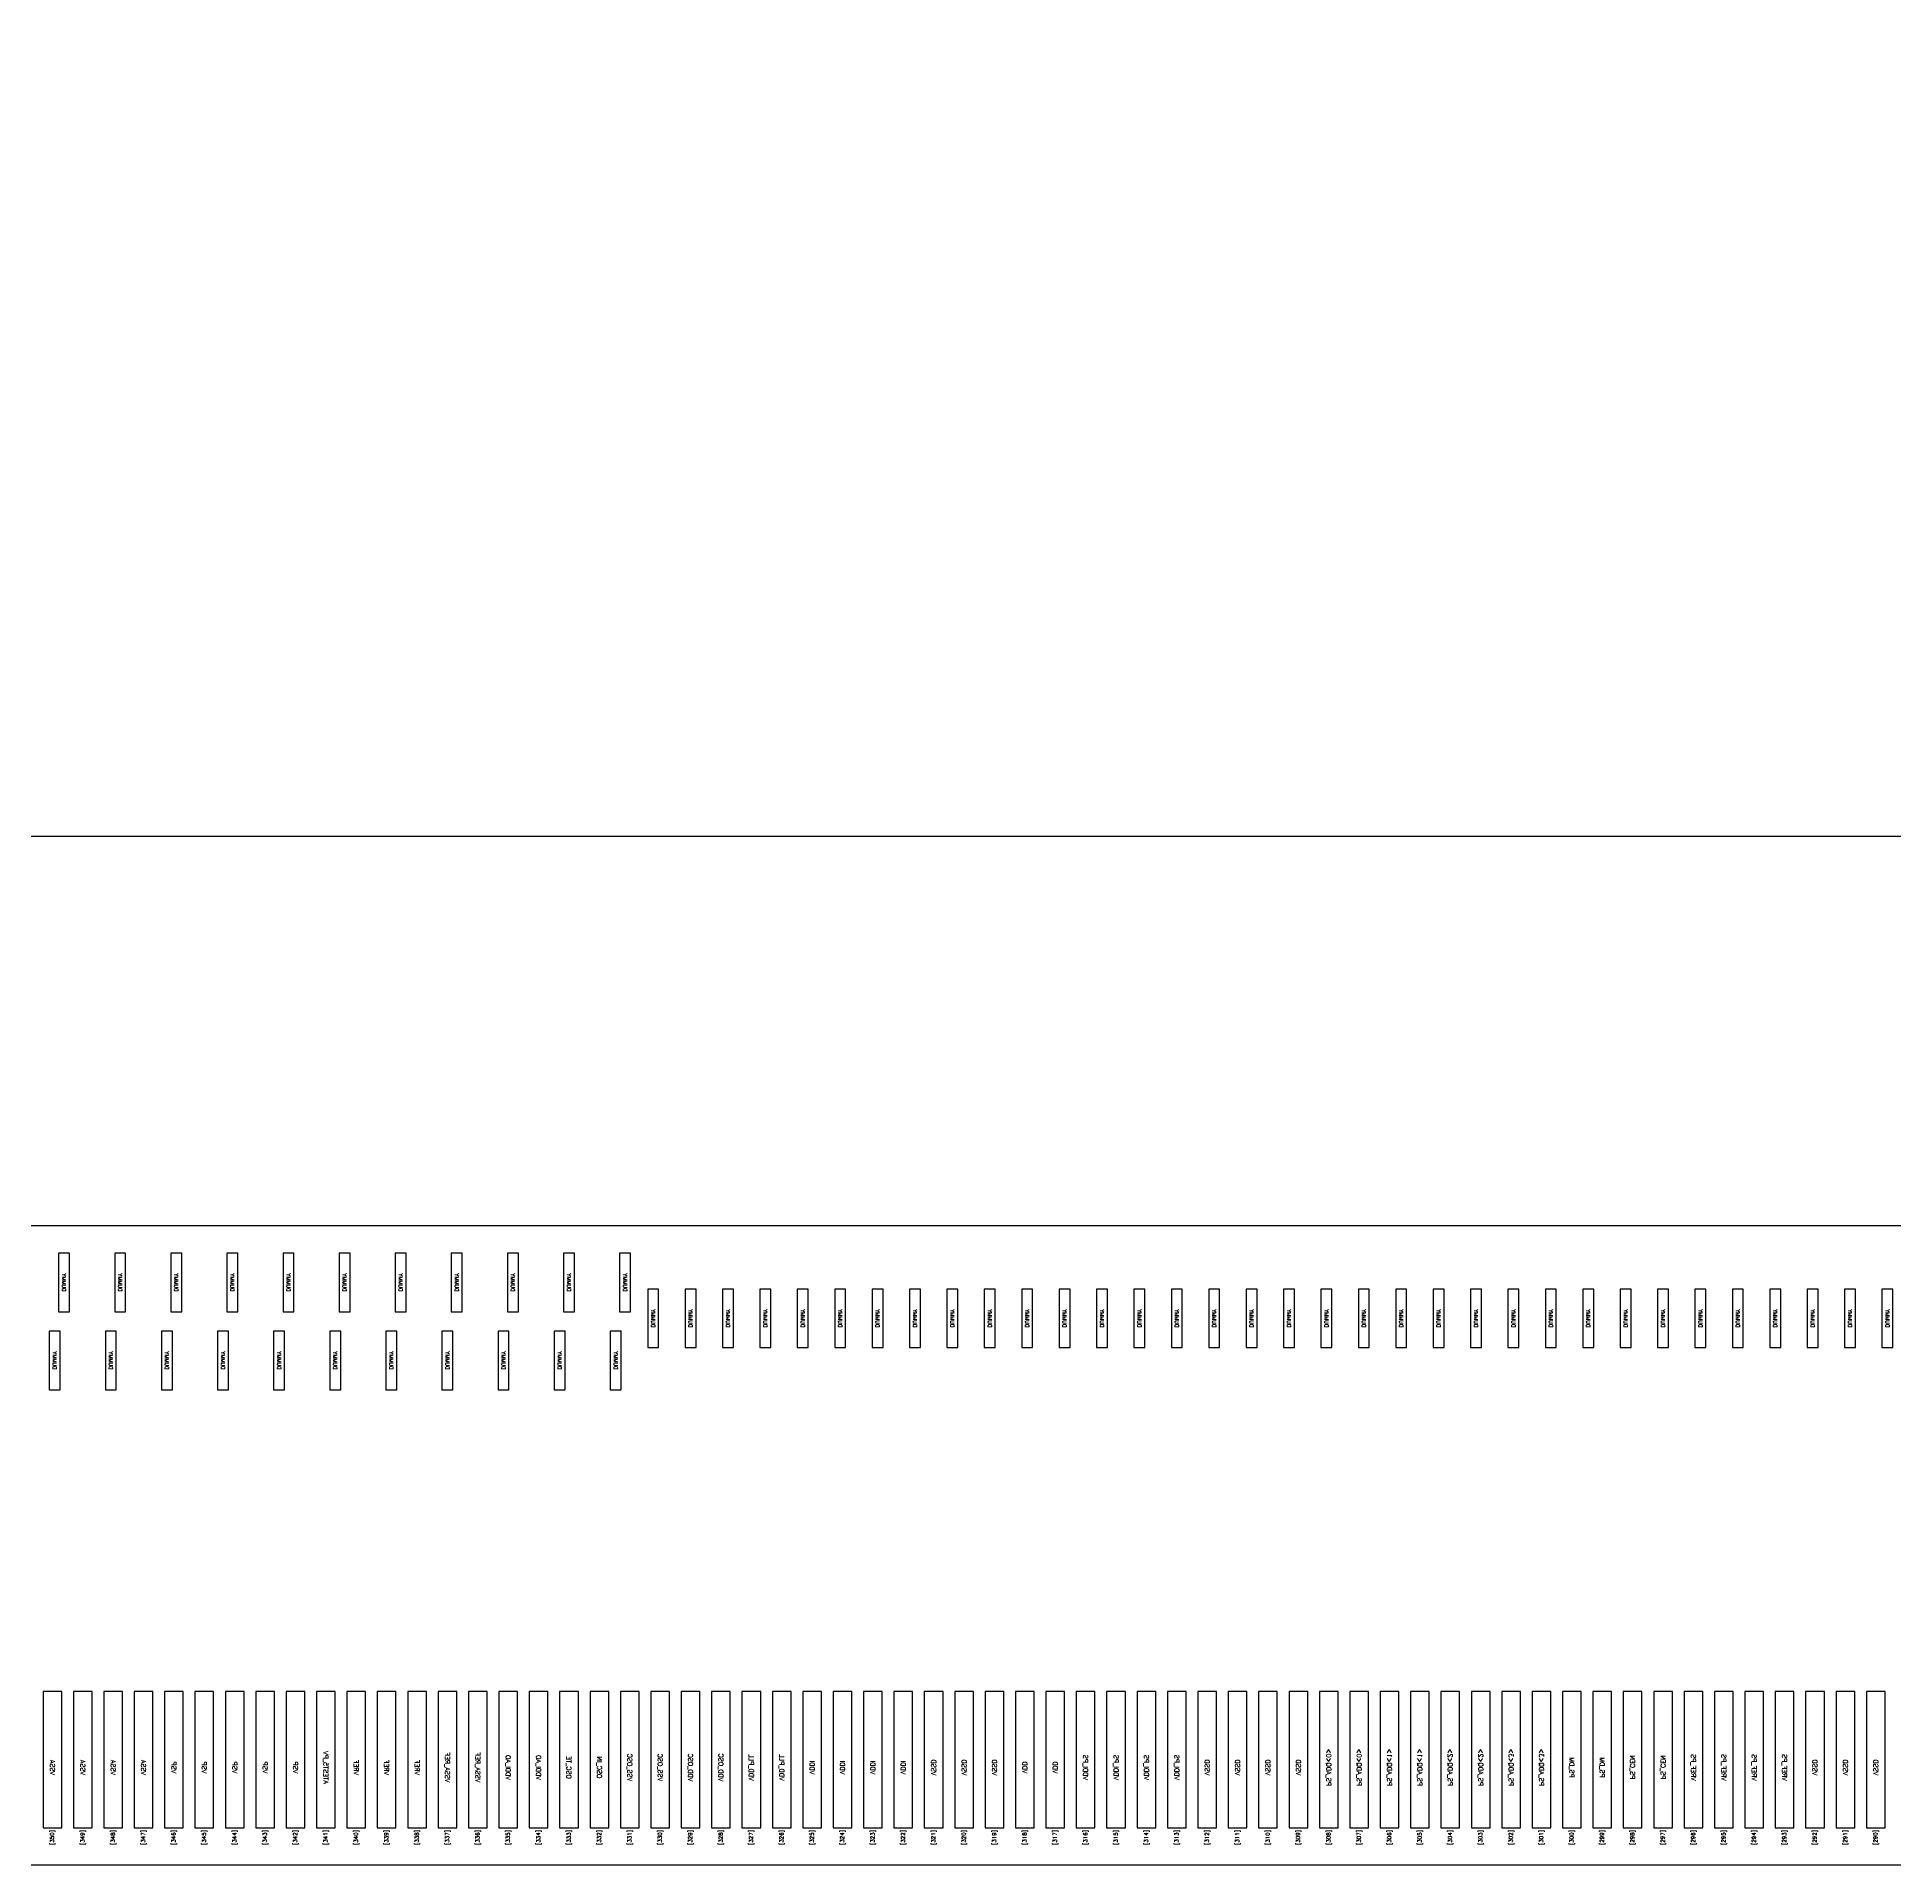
# Model space of a CAD drawing. Header units: millimetres. Extents: x 1862 to 2439, y 367 to 860.
# Drawn here: x 2056.548 to 2058.932, y 557.223 to 559.568 of the extents above; entities that cross this region are included whole.
import ezdxf
from ezdxf.enums import TextEntityAlignment as Align

# ---------------------------------------------------------------- set-up
doc = ezdxf.new("R2010")
doc.units = ezdxf.units.MM
doc.layers.add('标 注', color=3, linetype='Continuous')
doc.styles.get("Standard").update_dxf_attribs({"font": 'txt', "bigfont": 'gbcbig.shx'})

# ---------------------------------------------------------------- blocks, each defined once
blk = doc.blocks.new('LCD')
at = {"color": 6}
for points in [[(7370.5424, -535.9852), (7424.3824, -535.9852), (7424.3824, -447.2852), (7370.5424, -447.2852)], [(7384.9624, -537.3052), (7409.9624, -537.3052), (7409.9624, -536.4852), (7384.9624, -536.4852)], [(7396.2614, -536.5955), (7396.2754, -536.5955), (7396.2754, -536.5205), (7396.2614, -536.5205)], [(7396.2614, -536.5955), (7396.2754, -536.5955), (7396.2754, -536.5205), (7396.2614, -536.5205)], [(7396.3334, -536.5955), (7396.3474, -536.5955), (7396.3474, -536.5205), (7396.3334, -536.5205)], [(7396.3334, -536.5955), (7396.3474, -536.5955), (7396.3474, -536.5205), (7396.3334, -536.5205)], [(7396.4054, -536.5955), (7396.4194, -536.5955), (7396.4194, -536.5205), (7396.4054, -536.5205)], [(7396.4054, -536.5955), (7396.4194, -536.5955), (7396.4194, -536.5205), (7396.4054, -536.5205)], [(7396.4774, -536.5955), (7396.4914, -536.5955), (7396.4914, -536.5205), (7396.4774, -536.5205)], [(7396.4774, -536.5955), (7396.4914, -536.5955), (7396.4914, -536.5205), (7396.4774, -536.5205)], [(7396.5494, -536.5955), (7396.5634, -536.5955), (7396.5634, -536.5205), (7396.5494, -536.5205)], [(7396.5494, -536.5955), (7396.5634, -536.5955), (7396.5634, -536.5205), (7396.5494, -536.5205)], [(7396.6214, -536.5955), (7396.6354, -536.5955), (7396.6354, -536.5205), (7396.6214, -536.5205)], [(7396.6214, -536.5955), (7396.6354, -536.5955), (7396.6354, -536.5205), (7396.6214, -536.5205)], [(7396.6934, -536.5955), (7396.7074, -536.5955), (7396.7074, -536.5205), (7396.6934, -536.5205)], [(7396.6934, -536.5955), (7396.7074, -536.5955), (7396.7074, -536.5205), (7396.6934, -536.5205)], [(7396.7654, -536.5955), (7396.7794, -536.5955), (7396.7794, -536.5205), (7396.7654, -536.5205)], [(7396.7654, -536.5955), (7396.7794, -536.5955), (7396.7794, -536.5205), (7396.7654, -536.5205)], [(7396.8374, -536.5955), (7396.8514, -536.5955), (7396.8514, -536.5205), (7396.8374, -536.5205)], [(7396.8374, -536.5955), (7396.8514, -536.5955), (7396.8514, -536.5205), (7396.8374, -536.5205)], [(7396.9094, -536.5955), (7396.9234, -536.5955), (7396.9234, -536.5205), (7396.9094, -536.5205)], [(7396.9094, -536.5955), (7396.9234, -536.5955), (7396.9234, -536.5205), (7396.9094, -536.5205)], [(7396.9814, -536.5955), (7396.9954, -536.5955), (7396.9954, -536.5205), (7396.9814, -536.5205)], [(7396.9814, -536.5955), (7396.9954, -536.5955), (7396.9954, -536.5205), (7396.9814, -536.5205)], [(7397.0174, -536.6415), (7397.0314, -536.6415), (7397.0314, -536.5665), (7397.0174, -536.5665)], [(7397.0174, -536.6415), (7397.0314, -536.6415), (7397.0314, -536.5665), (7397.0174, -536.5665)], [(7397.0654, -536.6415), (7397.0794, -536.6415), (7397.0794, -536.5665), (7397.0654, -536.5665)], [(7397.0654, -536.6415), (7397.0794, -536.6415), (7397.0794, -536.5665), (7397.0654, -536.5665)], [(7397.1134, -536.6415), (7397.1274, -536.6415), (7397.1274, -536.5665), (7397.1134, -536.5665)], [(7397.1134, -536.6415), (7397.1274, -536.6415), (7397.1274, -536.5665), (7397.1134, -536.5665)], [(7397.1614, -536.6415), (7397.1754, -536.6415), (7397.1754, -536.5665), (7397.1614, -536.5665)], [(7397.1614, -536.6415), (7397.1754, -536.6415), (7397.1754, -536.5665), (7397.1614, -536.5665)], [(7397.2094, -536.6415), (7397.2234, -536.6415), (7397.2234, -536.5665), (7397.2094, -536.5665)], [(7397.2094, -536.6415), (7397.2234, -536.6415), (7397.2234, -536.5665), (7397.2094, -536.5665)], [(7397.2574, -536.6415), (7397.2714, -536.6415), (7397.2714, -536.5665), (7397.2574, -536.5665)], [(7397.2574, -536.6415), (7397.2714, -536.6415), (7397.2714, -536.5665), (7397.2574, -536.5665)], [(7397.3054, -536.6415), (7397.3194, -536.6415), (7397.3194, -536.5665), (7397.3054, -536.5665)], [(7397.3054, -536.6415), (7397.3194, -536.6415), (7397.3194, -536.5665), (7397.3054, -536.5665)], [(7397.3534, -536.6415), (7397.3674, -536.6415), (7397.3674, -536.5665), (7397.3534, -536.5665)], [(7397.3534, -536.6415), (7397.3674, -536.6415), (7397.3674, -536.5665), (7397.3534, -536.5665)], [(7397.4014, -536.6415), (7397.4154, -536.6415), (7397.4154, -536.5665), (7397.4014, -536.5665)], [(7397.4014, -536.6415), (7397.4154, -536.6415), (7397.4154, -536.5665), (7397.4014, -536.5665)], [(7397.4494, -536.6415), (7397.4634, -536.6415), (7397.4634, -536.5665), (7397.4494, -536.5665)], [(7397.4494, -536.6415), (7397.4634, -536.6415), (7397.4634, -536.5665), (7397.4494, -536.5665)], [(7397.4974, -536.6415), (7397.5114, -536.6415), (7397.5114, -536.5665), (7397.4974, -536.5665)], [(7397.4974, -536.6415), (7397.5114, -536.6415), (7397.5114, -536.5665), (7397.4974, -536.5665)], [(7397.5454, -536.6415), (7397.5594, -536.6415), (7397.5594, -536.5665), (7397.5454, -536.5665)], [(7397.5454, -536.6415), (7397.5594, -536.6415), (7397.5594, -536.5665), (7397.5454, -536.5665)], [(7397.5934, -536.6415), (7397.6074, -536.6415), (7397.6074, -536.5665), (7397.5934, -536.5665)], [(7397.5934, -536.6415), (7397.6074, -536.6415), (7397.6074, -536.5665), (7397.5934, -536.5665)], [(7397.6414, -536.6415), (7397.6554, -536.6415), (7397.6554, -536.5665), (7397.6414, -536.5665)], [(7397.6414, -536.6415), (7397.6554, -536.6415), (7397.6554, -536.5665), (7397.6414, -536.5665)], [(7397.6894, -536.6415), (7397.7034, -536.6415), (7397.7034, -536.5665), (7397.6894, -536.5665)], [(7397.6894, -536.6415), (7397.7034, -536.6415), (7397.7034, -536.5665), (7397.6894, -536.5665)], [(7397.7374, -536.6415), (7397.7514, -536.6415), (7397.7514, -536.5665), (7397.7374, -536.5665)], [(7397.7374, -536.6415), (7397.7514, -536.6415), (7397.7514, -536.5665), (7397.7374, -536.5665)], [(7397.7854, -536.6415), (7397.7994, -536.6415), (7397.7994, -536.5665), (7397.7854, -536.5665)], [(7397.7854, -536.6415), (7397.7994, -536.6415), (7397.7994, -536.5665), (7397.7854, -536.5665)], [(7397.8334, -536.6415), (7397.8474, -536.6415), (7397.8474, -536.5665), (7397.8334, -536.5665)], [(7397.8334, -536.6415), (7397.8474, -536.6415), (7397.8474, -536.5665), (7397.8334, -536.5665)], [(7397.8814, -536.6415), (7397.8954, -536.6415), (7397.8954, -536.5665), (7397.8814, -536.5665)], [(7397.8814, -536.6415), (7397.8954, -536.6415), (7397.8954, -536.5665), (7397.8814, -536.5665)], [(7397.9294, -536.6415), (7397.9434, -536.6415), (7397.9434, -536.5665), (7397.9294, -536.5665)], [(7397.9294, -536.6415), (7397.9434, -536.6415), (7397.9434, -536.5665), (7397.9294, -536.5665)], [(7397.9774, -536.6415), (7397.9914, -536.6415), (7397.9914, -536.5665), (7397.9774, -536.5665)], [(7397.9774, -536.6415), (7397.9914, -536.6415), (7397.9914, -536.5665), (7397.9774, -536.5665)], [(7398.0254, -536.6415), (7398.0394, -536.6415), (7398.0394, -536.5665), (7398.0254, -536.5665)], [(7398.0254, -536.6415), (7398.0394, -536.6415), (7398.0394, -536.5665), (7398.0254, -536.5665)], [(7398.0734, -536.6415), (7398.0874, -536.6415), (7398.0874, -536.5665), (7398.0734, -536.5665)], [(7398.0734, -536.6415), (7398.0874, -536.6415), (7398.0874, -536.5665), (7398.0734, -536.5665)], [(7398.1214, -536.6415), (7398.1354, -536.6415), (7398.1354, -536.5665), (7398.1214, -536.5665)], [(7398.1214, -536.6415), (7398.1354, -536.6415), (7398.1354, -536.5665), (7398.1214, -536.5665)], [(7398.1694, -536.6415), (7398.1834, -536.6415), (7398.1834, -536.5665), (7398.1694, -536.5665)], [(7398.1694, -536.6415), (7398.1834, -536.6415), (7398.1834, -536.5665), (7398.1694, -536.5665)], [(7398.2174, -536.6415), (7398.2314, -536.6415), (7398.2314, -536.5665), (7398.2174, -536.5665)], [(7398.2174, -536.6415), (7398.2314, -536.6415), (7398.2314, -536.5665), (7398.2174, -536.5665)], [(7398.2654, -536.6415), (7398.2794, -536.6415), (7398.2794, -536.5665), (7398.2654, -536.5665)], [(7398.2654, -536.6415), (7398.2794, -536.6415), (7398.2794, -536.5665), (7398.2654, -536.5665)], [(7398.3134, -536.6415), (7398.3274, -536.6415), (7398.3274, -536.5665), (7398.3134, -536.5665)], [(7398.3134, -536.6415), (7398.3274, -536.6415), (7398.3274, -536.5665), (7398.3134, -536.5665)], [(7398.3614, -536.6415), (7398.3754, -536.6415), (7398.3754, -536.5665), (7398.3614, -536.5665)], [(7398.3614, -536.6415), (7398.3754, -536.6415), (7398.3754, -536.5665), (7398.3614, -536.5665)], [(7398.4094, -536.6415), (7398.4234, -536.6415), (7398.4234, -536.5665), (7398.4094, -536.5665)], [(7398.4094, -536.6415), (7398.4234, -536.6415), (7398.4234, -536.5665), (7398.4094, -536.5665)], [(7398.4574, -536.6415), (7398.4714, -536.6415), (7398.4714, -536.5665), (7398.4574, -536.5665)], [(7398.4574, -536.6415), (7398.4714, -536.6415), (7398.4714, -536.5665), (7398.4574, -536.5665)], [(7398.5054, -536.6415), (7398.5194, -536.6415), (7398.5194, -536.5665), (7398.5054, -536.5665)], [(7398.5054, -536.6415), (7398.5194, -536.6415), (7398.5194, -536.5665), (7398.5054, -536.5665)], [(7398.5534, -536.6415), (7398.5674, -536.6415), (7398.5674, -536.5665), (7398.5534, -536.5665)], [(7398.5534, -536.6415), (7398.5674, -536.6415), (7398.5674, -536.5665), (7398.5534, -536.5665)], [(7398.6014, -536.6415), (7398.6154, -536.6415), (7398.6154, -536.5665), (7398.6014, -536.5665)], [(7398.6014, -536.6415), (7398.6154, -536.6415), (7398.6154, -536.5665), (7398.6014, -536.5665)], [(7396.2494, -536.6955), (7396.2634, -536.6955), (7396.2634, -536.6205), (7396.2494, -536.6205)], [(7396.2494, -536.6955), (7396.2634, -536.6955), (7396.2634, -536.6205), (7396.2494, -536.6205)], [(7396.3214, -536.6955), (7396.3354, -536.6955), (7396.3354, -536.6205), (7396.3214, -536.6205)], [(7396.3214, -536.6955), (7396.3354, -536.6955), (7396.3354, -536.6205), (7396.3214, -536.6205)], [(7396.3934, -536.6955), (7396.4074, -536.6955), (7396.4074, -536.6205), (7396.3934, -536.6205)], [(7396.3934, -536.6955), (7396.4074, -536.6955), (7396.4074, -536.6205), (7396.3934, -536.6205)], [(7396.4654, -536.6955), (7396.4794, -536.6955), (7396.4794, -536.6205), (7396.4654, -536.6205)], [(7396.4654, -536.6955), (7396.4794, -536.6955), (7396.4794, -536.6205), (7396.4654, -536.6205)], [(7396.5374, -536.6955), (7396.5514, -536.6955), (7396.5514, -536.6205), (7396.5374, -536.6205)], [(7396.5374, -536.6955), (7396.5514, -536.6955), (7396.5514, -536.6205), (7396.5374, -536.6205)], [(7396.6094, -536.6955), (7396.6234, -536.6955), (7396.6234, -536.6205), (7396.6094, -536.6205)], [(7396.6094, -536.6955), (7396.6234, -536.6955), (7396.6234, -536.6205), (7396.6094, -536.6205)], [(7396.6814, -536.6955), (7396.6954, -536.6955), (7396.6954, -536.6205), (7396.6814, -536.6205)], [(7396.6814, -536.6955), (7396.6954, -536.6955), (7396.6954, -536.6205), (7396.6814, -536.6205)], [(7396.7534, -536.6955), (7396.7674, -536.6955), (7396.7674, -536.6205), (7396.7534, -536.6205)], [(7396.7534, -536.6955), (7396.7674, -536.6955), (7396.7674, -536.6205), (7396.7534, -536.6205)], [(7396.8254, -536.6955), (7396.8394, -536.6955), (7396.8394, -536.6205), (7396.8254, -536.6205)], [(7396.8254, -536.6955), (7396.8394, -536.6955), (7396.8394, -536.6205), (7396.8254, -536.6205)], [(7396.8974, -536.6955), (7396.9114, -536.6955), (7396.9114, -536.6205), (7396.8974, -536.6205)], [(7396.8974, -536.6955), (7396.9114, -536.6955), (7396.9114, -536.6205), (7396.8974, -536.6205)], [(7396.9694, -536.6955), (7396.9834, -536.6955), (7396.9834, -536.6205), (7396.9694, -536.6205)], [(7396.9694, -536.6955), (7396.9834, -536.6955), (7396.9834, -536.6205), (7396.9694, -536.6205)], [(7396.2414, -537.2577), (7396.2654, -537.2577), (7396.2654, -537.0827), (7396.2414, -537.0827)], [(7396.2414, -537.2577), (7396.2654, -537.2577), (7396.2654, -537.0827), (7396.2414, -537.0827)], [(7396.2804, -537.2577), (7396.3044, -537.2577), (7396.3044, -537.0827), (7396.2804, -537.0827)], [(7396.2804, -537.2577), (7396.3044, -537.2577), (7396.3044, -537.0827), (7396.2804, -537.0827)], [(7396.3194, -537.2577), (7396.3434, -537.2577), (7396.3434, -537.0827), (7396.3194, -537.0827)], [(7396.3194, -537.2577), (7396.3434, -537.2577), (7396.3434, -537.0827), (7396.3194, -537.0827)], [(7396.3584, -537.2577), (7396.3824, -537.2577), (7396.3824, -537.0827), (7396.3584, -537.0827)], [(7396.3584, -537.2577), (7396.3824, -537.2577), (7396.3824, -537.0827), (7396.3584, -537.0827)], [(7396.3974, -537.2577), (7396.4214, -537.2577), (7396.4214, -537.0827), (7396.3974, -537.0827)], [(7396.3974, -537.2577), (7396.4214, -537.2577), (7396.4214, -537.0827), (7396.3974, -537.0827)], [(7396.4364, -537.2577), (7396.4604, -537.2577), (7396.4604, -537.0827), (7396.4364, -537.0827)], [(7396.4364, -537.2577), (7396.4604, -537.2577), (7396.4604, -537.0827), (7396.4364, -537.0827)], [(7396.4754, -537.2577), (7396.4994, -537.2577), (7396.4994, -537.0827), (7396.4754, -537.0827)], [(7396.4754, -537.2577), (7396.4994, -537.2577), (7396.4994, -537.0827), (7396.4754, -537.0827)], [(7396.5144, -537.2577), (7396.5384, -537.2577), (7396.5384, -537.0827), (7396.5144, -537.0827)], [(7396.5144, -537.2577), (7396.5384, -537.2577), (7396.5384, -537.0827), (7396.5144, -537.0827)], [(7396.5534, -537.2577), (7396.5774, -537.2577), (7396.5774, -537.0827), (7396.5534, -537.0827)], [(7396.5534, -537.2577), (7396.5774, -537.2577), (7396.5774, -537.0827), (7396.5534, -537.0827)], [(7396.5924, -537.2577), (7396.6164, -537.2577), (7396.6164, -537.0827), (7396.5924, -537.0827)], [(7396.5924, -537.2577), (7396.6164, -537.2577), (7396.6164, -537.0827), (7396.5924, -537.0827)], [(7396.6314, -537.2577), (7396.6554, -537.2577), (7396.6554, -537.0827), (7396.6314, -537.0827)], [(7396.6314, -537.2577), (7396.6554, -537.2577), (7396.6554, -537.0827), (7396.6314, -537.0827)], [(7396.6704, -537.2577), (7396.6944, -537.2577), (7396.6944, -537.0827), (7396.6704, -537.0827)], [(7396.6704, -537.2577), (7396.6944, -537.2577), (7396.6944, -537.0827), (7396.6704, -537.0827)], [(7396.7094, -537.2577), (7396.7334, -537.2577), (7396.7334, -537.0827), (7396.7094, -537.0827)], [(7396.7094, -537.2577), (7396.7334, -537.2577), (7396.7334, -537.0827), (7396.7094, -537.0827)], [(7396.7484, -537.2577), (7396.7724, -537.2577), (7396.7724, -537.0827), (7396.7484, -537.0827)], [(7396.7484, -537.2577), (7396.7724, -537.2577), (7396.7724, -537.0827), (7396.7484, -537.0827)], [(7396.7874, -537.2577), (7396.8114, -537.2577), (7396.8114, -537.0827), (7396.7874, -537.0827)], [(7396.7874, -537.2577), (7396.8114, -537.2577), (7396.8114, -537.0827), (7396.7874, -537.0827)], [(7396.8264, -537.2577), (7396.8504, -537.2577), (7396.8504, -537.0827), (7396.8264, -537.0827)], [(7396.8264, -537.2577), (7396.8504, -537.2577), (7396.8504, -537.0827), (7396.8264, -537.0827)], [(7396.8654, -537.2577), (7396.8894, -537.2577), (7396.8894, -537.0827), (7396.8654, -537.0827)], [(7396.8654, -537.2577), (7396.8894, -537.2577), (7396.8894, -537.0827), (7396.8654, -537.0827)], [(7396.9044, -537.2577), (7396.9284, -537.2577), (7396.9284, -537.0827), (7396.9044, -537.0827)], [(7396.9044, -537.2577), (7396.9284, -537.2577), (7396.9284, -537.0827), (7396.9044, -537.0827)], [(7396.9434, -537.2577), (7396.9674, -537.2577), (7396.9674, -537.0827), (7396.9434, -537.0827)], [(7396.9434, -537.2577), (7396.9674, -537.2577), (7396.9674, -537.0827), (7396.9434, -537.0827)], [(7396.9824, -537.2577), (7397.0064, -537.2577), (7397.0064, -537.0827), (7396.9824, -537.0827)], [(7396.9824, -537.2577), (7397.0064, -537.2577), (7397.0064, -537.0827), (7396.9824, -537.0827)], [(7397.0214, -537.2577), (7397.0454, -537.2577), (7397.0454, -537.0827), (7397.0214, -537.0827)], [(7397.0214, -537.2577), (7397.0454, -537.2577), (7397.0454, -537.0827), (7397.0214, -537.0827)], [(7397.0604, -537.2577), (7397.0844, -537.2577), (7397.0844, -537.0827), (7397.0604, -537.0827)], [(7397.0604, -537.2577), (7397.0844, -537.2577), (7397.0844, -537.0827), (7397.0604, -537.0827)], [(7397.0994, -537.2577), (7397.1234, -537.2577), (7397.1234, -537.0827), (7397.0994, -537.0827)], [(7397.0994, -537.2577), (7397.1234, -537.2577), (7397.1234, -537.0827), (7397.0994, -537.0827)], [(7397.1384, -537.2577), (7397.1624, -537.2577), (7397.1624, -537.0827), (7397.1384, -537.0827)], [(7397.1384, -537.2577), (7397.1624, -537.2577), (7397.1624, -537.0827), (7397.1384, -537.0827)], [(7397.1774, -537.2577), (7397.2014, -537.2577), (7397.2014, -537.0827), (7397.1774, -537.0827)], [(7397.1774, -537.2577), (7397.2014, -537.2577), (7397.2014, -537.0827), (7397.1774, -537.0827)], [(7397.2164, -537.2577), (7397.2404, -537.2577), (7397.2404, -537.0827), (7397.2164, -537.0827)], [(7397.2164, -537.2577), (7397.2404, -537.2577), (7397.2404, -537.0827), (7397.2164, -537.0827)], [(7397.2554, -537.2577), (7397.2794, -537.2577), (7397.2794, -537.0827), (7397.2554, -537.0827)], [(7397.2554, -537.2577), (7397.2794, -537.2577), (7397.2794, -537.0827), (7397.2554, -537.0827)], [(7397.2944, -537.2577), (7397.3184, -537.2577), (7397.3184, -537.0827), (7397.2944, -537.0827)], [(7397.2944, -537.2577), (7397.3184, -537.2577), (7397.3184, -537.0827), (7397.2944, -537.0827)], [(7397.3334, -537.2577), (7397.3574, -537.2577), (7397.3574, -537.0827), (7397.3334, -537.0827)], [(7397.3334, -537.2577), (7397.3574, -537.2577), (7397.3574, -537.0827), (7397.3334, -537.0827)], [(7397.3724, -537.2577), (7397.3964, -537.2577), (7397.3964, -537.0827), (7397.3724, -537.0827)], [(7397.3724, -537.2577), (7397.3964, -537.2577), (7397.3964, -537.0827), (7397.3724, -537.0827)], [(7397.4114, -537.2577), (7397.4354, -537.2577), (7397.4354, -537.0827), (7397.4114, -537.0827)], [(7397.4114, -537.2577), (7397.4354, -537.2577), (7397.4354, -537.0827), (7397.4114, -537.0827)], [(7397.4504, -537.2577), (7397.4744, -537.2577), (7397.4744, -537.0827), (7397.4504, -537.0827)], [(7397.4504, -537.2577), (7397.4744, -537.2577), (7397.4744, -537.0827), (7397.4504, -537.0827)], [(7397.4894, -537.2577), (7397.5134, -537.2577), (7397.5134, -537.0827), (7397.4894, -537.0827)], [(7397.4894, -537.2577), (7397.5134, -537.2577), (7397.5134, -537.0827), (7397.4894, -537.0827)], [(7397.5284, -537.2577), (7397.5524, -537.2577), (7397.5524, -537.0827), (7397.5284, -537.0827)], [(7397.5284, -537.2577), (7397.5524, -537.2577), (7397.5524, -537.0827), (7397.5284, -537.0827)], [(7397.5674, -537.2577), (7397.5914, -537.2577), (7397.5914, -537.0827), (7397.5674, -537.0827)], [(7397.5674, -537.2577), (7397.5914, -537.2577), (7397.5914, -537.0827), (7397.5674, -537.0827)], [(7397.6064, -537.2577), (7397.6304, -537.2577), (7397.6304, -537.0827), (7397.6064, -537.0827)], [(7397.6064, -537.2577), (7397.6304, -537.2577), (7397.6304, -537.0827), (7397.6064, -537.0827)], [(7397.6454, -537.2577), (7397.6694, -537.2577), (7397.6694, -537.0827), (7397.6454, -537.0827)], [(7397.6454, -537.2577), (7397.6694, -537.2577), (7397.6694, -537.0827), (7397.6454, -537.0827)], [(7397.6844, -537.2577), (7397.7084, -537.2577), (7397.7084, -537.0827), (7397.6844, -537.0827)], [(7397.6844, -537.2577), (7397.7084, -537.2577), (7397.7084, -537.0827), (7397.6844, -537.0827)], [(7397.7234, -537.2577), (7397.7474, -537.2577), (7397.7474, -537.0827), (7397.7234, -537.0827)], [(7397.7234, -537.2577), (7397.7474, -537.2577), (7397.7474, -537.0827), (7397.7234, -537.0827)], [(7397.7624, -537.2577), (7397.7864, -537.2577), (7397.7864, -537.0827), (7397.7624, -537.0827)], [(7397.7624, -537.2577), (7397.7864, -537.2577), (7397.7864, -537.0827), (7397.7624, -537.0827)], [(7397.8014, -537.2577), (7397.8254, -537.2577), (7397.8254, -537.0827), (7397.8014, -537.0827)], [(7397.8014, -537.2577), (7397.8254, -537.2577), (7397.8254, -537.0827), (7397.8014, -537.0827)], [(7397.8404, -537.2577), (7397.8644, -537.2577), (7397.8644, -537.0827), (7397.8404, -537.0827)], [(7397.8404, -537.2577), (7397.8644, -537.2577), (7397.8644, -537.0827), (7397.8404, -537.0827)], [(7397.8794, -537.2577), (7397.9034, -537.2577), (7397.9034, -537.0827), (7397.8794, -537.0827)], [(7397.8794, -537.2577), (7397.9034, -537.2577), (7397.9034, -537.0827), (7397.8794, -537.0827)], [(7397.9184, -537.2577), (7397.9424, -537.2577), (7397.9424, -537.0827), (7397.9184, -537.0827)], [(7397.9184, -537.2577), (7397.9424, -537.2577), (7397.9424, -537.0827), (7397.9184, -537.0827)], [(7397.9574, -537.2577), (7397.9814, -537.2577), (7397.9814, -537.0827), (7397.9574, -537.0827)], [(7397.9574, -537.2577), (7397.9814, -537.2577), (7397.9814, -537.0827), (7397.9574, -537.0827)], [(7397.9964, -537.2577), (7398.0204, -537.2577), (7398.0204, -537.0827), (7397.9964, -537.0827)], [(7397.9964, -537.2577), (7398.0204, -537.2577), (7398.0204, -537.0827), (7397.9964, -537.0827)], [(7398.0354, -537.2577), (7398.0594, -537.2577), (7398.0594, -537.0827), (7398.0354, -537.0827)], [(7398.0354, -537.2577), (7398.0594, -537.2577), (7398.0594, -537.0827), (7398.0354, -537.0827)], [(7398.0744, -537.2577), (7398.0984, -537.2577), (7398.0984, -537.0827), (7398.0744, -537.0827)], [(7398.0744, -537.2577), (7398.0984, -537.2577), (7398.0984, -537.0827), (7398.0744, -537.0827)], [(7398.1134, -537.2577), (7398.1374, -537.2577), (7398.1374, -537.0827), (7398.1134, -537.0827)], [(7398.1134, -537.2577), (7398.1374, -537.2577), (7398.1374, -537.0827), (7398.1134, -537.0827)], [(7398.1524, -537.2577), (7398.1764, -537.2577), (7398.1764, -537.0827), (7398.1524, -537.0827)], [(7398.1524, -537.2577), (7398.1764, -537.2577), (7398.1764, -537.0827), (7398.1524, -537.0827)], [(7398.1914, -537.2577), (7398.2154, -537.2577), (7398.2154, -537.0827), (7398.1914, -537.0827)], [(7398.1914, -537.2577), (7398.2154, -537.2577), (7398.2154, -537.0827), (7398.1914, -537.0827)], [(7398.2304, -537.2577), (7398.2544, -537.2577), (7398.2544, -537.0827), (7398.2304, -537.0827)], [(7398.2304, -537.2577), (7398.2544, -537.2577), (7398.2544, -537.0827), (7398.2304, -537.0827)], [(7398.2694, -537.2577), (7398.2934, -537.2577), (7398.2934, -537.0827), (7398.2694, -537.0827)], [(7398.2694, -537.2577), (7398.2934, -537.2577), (7398.2934, -537.0827), (7398.2694, -537.0827)], [(7398.3084, -537.2577), (7398.3324, -537.2577), (7398.3324, -537.0827), (7398.3084, -537.0827)], [(7398.3084, -537.2577), (7398.3324, -537.2577), (7398.3324, -537.0827), (7398.3084, -537.0827)], [(7398.3474, -537.2577), (7398.3714, -537.2577), (7398.3714, -537.0827), (7398.3474, -537.0827)], [(7398.3474, -537.2577), (7398.3714, -537.2577), (7398.3714, -537.0827), (7398.3474, -537.0827)], [(7398.3864, -537.2577), (7398.4104, -537.2577), (7398.4104, -537.0827), (7398.3864, -537.0827)], [(7398.3864, -537.2577), (7398.4104, -537.2577), (7398.4104, -537.0827), (7398.3864, -537.0827)], [(7398.4254, -537.2577), (7398.4494, -537.2577), (7398.4494, -537.0827), (7398.4254, -537.0827)], [(7398.4254, -537.2577), (7398.4494, -537.2577), (7398.4494, -537.0827), (7398.4254, -537.0827)], [(7398.4644, -537.2577), (7398.4884, -537.2577), (7398.4884, -537.0827), (7398.4644, -537.0827)], [(7398.4644, -537.2577), (7398.4884, -537.2577), (7398.4884, -537.0827), (7398.4644, -537.0827)], [(7398.5034, -537.2577), (7398.5274, -537.2577), (7398.5274, -537.0827), (7398.5034, -537.0827)], [(7398.5034, -537.2577), (7398.5274, -537.2577), (7398.5274, -537.0827), (7398.5034, -537.0827)], [(7398.5424, -537.2577), (7398.5664, -537.2577), (7398.5664, -537.0827), (7398.5424, -537.0827)], [(7398.5424, -537.2577), (7398.5664, -537.2577), (7398.5664, -537.0827), (7398.5424, -537.0827)], [(7398.5814, -537.2577), (7398.6054, -537.2577), (7398.6054, -537.0827), (7398.5814, -537.0827)], [(7398.5814, -537.2577), (7398.6054, -537.2577), (7398.6054, -537.0827), (7398.5814, -537.0827)]]:
    blk.add_lwpolyline(points, close=True, dxfattribs=at)
at = {"color": 6, "text_generation_flag": 4}
for s, height, p in [('DUMMY', 0.005, (7396.2684, -536.558)), ('DUMMY', 0.005, (7396.3404, -536.558)), ('DUMMY', 0.005, (7396.4124, -536.558)), ('DUMMY', 0.005, (7396.4844, -536.558)), ('DUMMY', 0.005, (7396.5564, -536.558)), ('DUMMY', 0.005, (7396.6284, -536.558)), ('DUMMY', 0.005, (7396.7004, -536.558)), ('DUMMY', 0.005, (7396.7724, -536.558)), ('DUMMY', 0.005, (7396.8444, -536.558)), ('DUMMY', 0.005, (7396.9164, -536.558)), ('DUMMY', 0.005, (7396.9884, -536.558)), ('DUMMY', 0.005, (7397.0244, -536.604)), ('DUMMY', 0.005, (7397.0724, -536.604)), ('DUMMY', 0.005, (7397.1204, -536.604)), ('DUMMY', 0.005, (7397.1684, -536.604)), ('DUMMY', 0.005, (7397.2164, -536.604)), ('DUMMY', 0.005, (7397.2644, -536.604)), ('DUMMY', 0.005, (7397.3124, -536.604)), ('DUMMY', 0.005, (7397.3604, -536.604)), ('DUMMY', 0.005, (7397.4084, -536.604)), ('DUMMY', 0.005, (7397.4564, -536.604)), ('DUMMY', 0.005, (7397.5044, -536.604)), ('DUMMY', 0.005, (7397.5524, -536.604)), ('DUMMY', 0.005, (7397.6004, -536.604)), ('DUMMY', 0.005, (7397.6484, -536.604)), ('DUMMY', 0.005, (7397.6964, -536.604)), ('DUMMY', 0.005, (7397.7444, -536.604)), ('DUMMY', 0.005, (7397.7924, -536.604)), ('DUMMY', 0.005, (7397.8404, -536.604)), ('DUMMY', 0.005, (7397.8884, -536.604)), ('DUMMY', 0.005, (7397.9364, -536.604)), ('DUMMY', 0.005, (7397.9844, -536.604)), ('DUMMY', 0.005, (7398.0324, -536.604)), ('DUMMY', 0.005, (7398.0804, -536.604)), ('DUMMY', 0.005, (7398.1284, -536.604)), ('DUMMY', 0.005, (7398.1764, -536.604)), ('DUMMY', 0.005, (7398.2244, -536.604)), ('DUMMY', 0.005, (7398.2724, -536.604)), ('DUMMY', 0.005, (7398.3204, -536.604)), ('DUMMY', 0.005, (7398.3684, -536.604)), ('DUMMY', 0.005, (7398.4164, -536.604)), ('DUMMY', 0.005, (7398.4644, -536.604)), ('DUMMY', 0.005, (7398.5124, -536.604)), ('DUMMY', 0.005, (7398.5604, -536.604)), ('DUMMY', 0.005, (7398.6084, -536.604)), ('DUMMY', 0.005, (7396.2564, -536.658)), ('DUMMY', 0.005, (7396.3284, -536.658)), ('DUMMY', 0.005, (7396.4004, -536.658)), ('DUMMY', 0.005, (7396.4724, -536.658)), ('DUMMY', 0.005, (7396.5444, -536.658)), ('DUMMY', 0.005, (7396.6164, -536.658)), ('DUMMY', 0.005, (7396.6884, -536.658)), ('DUMMY', 0.005, (7396.7604, -536.658)), ('DUMMY', 0.005, (7396.8324, -536.658)), ('DUMMY', 0.005, (7396.9044, -536.658)), ('DUMMY', 0.005, (7396.9764, -536.658)), ('ATEST5_PV', 0.006, (7396.6044, -537.1802)), ('VSSA_REF', 0.006, (7396.7604, -537.1802)), ('VSSA_REF', 0.006, (7396.7994, -537.1802)), ('PS_ADQ<0>', 0.006, (7397.8914, -537.1802)), ('PS_ADQ<0>', 0.006, (7397.9304, -537.1802)), ('PS_ADQ<1>', 0.006, (7397.9694, -537.1802)), ('PS_ADQ<1>', 0.006, (7398.0084, -537.1802)), ('PS_ADQ<2>', 0.006, (7398.0474, -537.1802)), ('PS_ADQ<2>', 0.006, (7398.0864, -537.1802)), ('PS_ADQ<3>', 0.006, (7398.1254, -537.1802)), ('PS_ADQ<3>', 0.006, (7398.1644, -537.1802)), ('VSSA', 0.006, (7396.2534, -537.1802)), ('VSSA', 0.006, (7396.2924, -537.1802)), ('VSSA', 0.006, (7396.3314, -537.1802)), ('VSSA', 0.006, (7396.3704, -537.1802)), ('VSP', 0.006, (7396.4094, -537.1802)), ('VSP', 0.006, (7396.4484, -537.1802)), ('VSP', 0.006, (7396.4874, -537.1802)), ('VSP', 0.006, (7396.5264, -537.1802)), ('VSP', 0.006, (7396.5654, -537.1802)), ('VREF', 0.006, (7396.6434, -537.1802)), ('VREF', 0.006, (7396.6824, -537.1802)), ('VREF', 0.006, (7396.7214, -537.1802)), ('VDDI_AO', 0.006, (7396.8384, -537.1802)), ('VDDI_AO', 0.006, (7396.8774, -537.1802)), ('OSC_TE', 0.006, (7396.9164, -537.1802)), ('OSC_IN', 0.006, (7396.9554, -537.1802)), ('VSS_OSC', 0.006, (7396.9944, -537.1802)), ('VSS_OSC', 0.006, (7397.0334, -537.1802)), ('VDD_OSC', 0.006, (7397.0724, -537.1802)), ('VDD_OSC', 0.006, (7397.1114, -537.1802)), ('VDD_PLL', 0.006, (7397.1504, -537.1802)), ('VDD_PLL', 0.006, (7397.1894, -537.1802)), ('VDDI', 0.006, (7397.2284, -537.1802)), ('VDDI', 0.006, (7397.2674, -537.1802)), ('VDDI', 0.006, (7397.3064, -537.1802)), ('VDDI', 0.006, (7397.3454, -537.1802)), ('VSSD', 0.006, (7397.3844, -537.1802)), ('VSSD', 0.006, (7397.4234, -537.1802)), ('VSSD', 0.006, (7397.4624, -537.1802)), ('VDD', 0.006, (7397.5014, -537.1802)), ('VDD', 0.006, (7397.5404, -537.1802)), ('VDDI_PS', 0.006, (7397.5794, -537.1802)), ('VDDI_PS', 0.006, (7397.6184, -537.1802)), ('VDDI_PS', 0.006, (7397.6574, -537.1802)), ('VDDI_PS', 0.006, (7397.6964, -537.1802)), ('VSSD', 0.006, (7397.7354, -537.1802)), ('VSSD', 0.006, (7397.7744, -537.1802)), ('VSSD', 0.006, (7397.8134, -537.1802)), ('VSSD', 0.006, (7397.8524, -537.1802)), ('PS_DM', 0.006, (7398.2034, -537.1802)), ('PS_DM', 0.006, (7398.2424, -537.1802)), ('PS_CEN', 0.006, (7398.2814, -537.1802)), ('PS_CEN', 0.006, (7398.3204, -537.1802)), ('VREF_PS', 0.006, (7398.3594, -537.1802)), ('VREF_PS', 0.006, (7398.3984, -537.1802)), ('VREF_PS', 0.006, (7398.4374, -537.1802)), ('VREF_PS', 0.006, (7398.4764, -537.1802)), ('VSSD', 0.006, (7398.5154, -537.1802)), ('VSSD', 0.006, (7398.5544, -537.1802)), ('VSSD', 0.006, (7398.5934, -537.1802))]:
    blk.add_text(s, height=height, rotation=90, dxfattribs=at).set_placement(p, align=Align.MIDDLE_CENTER)
at = {"color": 6}
for s, p in [('[350]', (7396.253, -537.2701)), ('[349]', (7396.292, -537.2701)), ('[348]', (7396.331, -537.2701)), ('[347]', (7396.37, -537.2701)), ('[346]', (7396.409, -537.2701)), ('[345]', (7396.448, -537.2701)), ('[344]', (7396.487, -537.2701)), ('[343]', (7396.526, -537.2701)), ('[342]', (7396.565, -537.2701)), ('[341]', (7396.604, -537.2701)), ('[340]', (7396.643, -537.2701)), ('[339]', (7396.682, -537.2701)), ('[338]', (7396.721, -537.2701)), ('[337]', (7396.76, -537.2701)), ('[336]', (7396.799, -537.2701)), ('[335]', (7396.838, -537.2701)), ('[334]', (7396.877, -537.2701)), ('[333]', (7396.916, -537.2701)), ('[332]', (7396.955, -537.2701)), ('[331]', (7396.994, -537.2701)), ('[330]', (7397.033, -537.2701)), ('[329]', (7397.072, -537.2701)), ('[328]', (7397.111, -537.2701)), ('[327]', (7397.15, -537.2701)), ('[326]', (7397.189, -537.2701)), ('[325]', (7397.228, -537.2701)), ('[324]', (7397.267, -537.2701)), ('[323]', (7397.306, -537.2701)), ('[322]', (7397.345, -537.2701)), ('[321]', (7397.384, -537.2701)), ('[320]', (7397.423, -537.2701)), ('[319]', (7397.462, -537.2701)), ('[318]', (7397.501, -537.2701)), ('[317]', (7397.54, -537.2701)), ('[316]', (7397.579, -537.2701)), ('[315]', (7397.618, -537.2701)), ('[314]', (7397.657, -537.2701)), ('[313]', (7397.696, -537.2701)), ('[312]', (7397.735, -537.2701)), ('[311]', (7397.774, -537.2701)), ('[310]', (7397.813, -537.2701)), ('[309]', (7397.852, -537.2701)), ('[308]', (7397.891, -537.2701)), ('[307]', (7397.93, -537.2701)), ('[306]', (7397.969, -537.2701)), ('[305]', (7398.008, -537.2701)), ('[304]', (7398.047, -537.2701)), ('[303]', (7398.086, -537.2701)), ('[302]', (7398.125, -537.2701)), ('[301]', (7398.164, -537.2701)), ('[300]', (7398.203, -537.2701)), ('[299]', (7398.242, -537.2701)), ('[298]', (7398.281, -537.2701)), ('[297]', (7398.32, -537.2701)), ('[296]', (7398.359, -537.2701)), ('[295]', (7398.398, -537.2701)), ('[294]', (7398.437, -537.2701)), ('[293]', (7398.476, -537.2701)), ('[292]', (7398.515, -537.2701)), ('[291]', (7398.554, -537.2701)), ('[290]', (7398.593, -537.2701))]:
    blk.add_text(s, height=0.005, rotation=90, dxfattribs=at).set_placement(p, align=Align.MIDDLE_CENTER)

msp = doc.modelspace()

# ---------------------------------------------------------------- block references
at = {"layer": '标 注', "color": 7}
msp.add_blockref('LCD', (-5339.6862, 1094.5278), dxfattribs=at)

doc.saveas('drawing.dxf')
